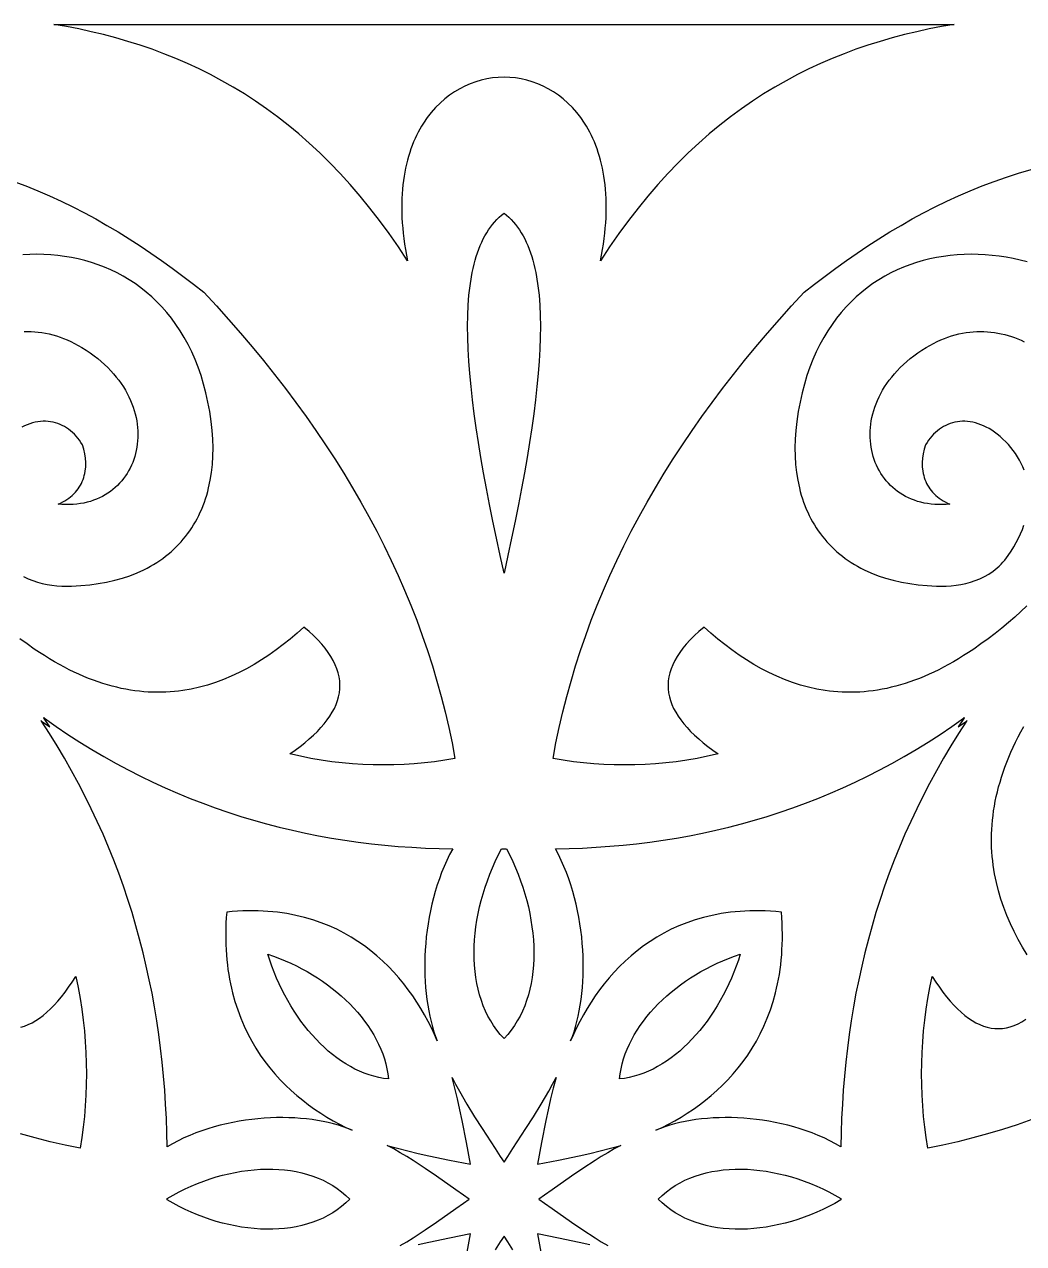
# Model space of a CAD drawing. Extents: x -375 to 375, y -1025 to 1025.
# Drawn here: x -231.8 to -165.5, y 231.1 to 312.1 of the extents above; entities that cross this region are included whole.
import ezdxf

# ---------------------------------------------------------------- set-up
doc = ezdxf.new("R2010")
doc.units = 0
doc.layers.add('LAYER_1', color=18, linetype='CONTINUOUS')

msp = doc.modelspace()

# ---------------------------------------------------------------- linework, layer by layer
at = {"layer": 'LAYER_1'}
for points in [[(-170.956, 311.975), (-171.783, 311.813), (-172.605, 311.635), (-173.422, 311.439), (-174.234, 311.225), (-175.04, 310.991), (-175.841, 310.739), (-176.636, 310.466), (-177.425, 310.173), (-178.208, 309.859), (-178.985, 309.523), (-179.755, 309.165), (-180.519, 308.783), (-181.276, 308.379), (-182.027, 307.95), (-182.77, 307.496), (-183.507, 307.018), (-184.236, 306.513), (-184.958, 305.982), (-185.673, 305.424), (-186.379, 304.839), (-187.078, 304.225), (-187.769, 303.582), (-188.452, 302.911), (-189.127, 302.209), (-189.793, 301.477), (-190.45, 300.713), (-191.099, 299.918), (-191.739, 299.091), (-192.37, 298.231), (-192.992, 297.338), (-193.605, 296.411), (-193.53, 296.789), (-193.463, 297.161), (-193.405, 297.527), (-193.354, 297.888), (-193.311, 298.242), (-193.276, 298.591), (-193.249, 298.933), (-193.229, 299.27), (-193.217, 299.6), (-193.212, 299.925), (-193.213, 300.243), (-193.222, 300.556), (-193.238, 300.863), (-193.26, 301.164), (-193.289, 301.458), (-193.324, 301.747), (-193.365, 302.03), (-193.413, 302.307), (-193.467, 302.578), (-193.526, 302.843), (-193.592, 303.102), (-193.663, 303.355), (-193.739, 303.602), (-193.821, 303.844), (-193.908, 304.079), (-194, 304.308), (-194.098, 304.531), (-194.2, 304.749), (-194.306, 304.96), (-194.418, 305.166), (-194.534, 305.365), (-194.654, 305.559), (-194.907, 305.928), (-195.175, 306.273), (-195.458, 306.595), (-195.755, 306.893), (-196.065, 307.167), (-196.386, 307.417), (-196.717, 307.643), (-197.058, 307.845), (-197.407, 308.024), (-197.764, 308.179), (-198.127, 308.31), (-198.495, 308.417), (-198.868, 308.5), (-199.243, 308.56), (-199.621, 308.596), (-200, 308.608), (-200.379, 308.596), (-200.757, 308.56), (-201.132, 308.5), (-201.505, 308.417), (-201.873, 308.31), (-202.236, 308.179), (-202.593, 308.024), (-202.942, 307.845), (-203.283, 307.643), (-203.614, 307.417), (-203.935, 307.167), (-204.245, 306.893), (-204.542, 306.595), (-204.825, 306.273), (-205.093, 305.928), (-205.346, 305.559), (-205.466, 305.365), (-205.582, 305.166), (-205.694, 304.96), (-205.8, 304.749), (-205.902, 304.531), (-206, 304.308), (-206.092, 304.079), (-206.179, 303.844), (-206.261, 303.602), (-206.337, 303.355), (-206.408, 303.102), (-206.474, 302.843), (-206.533, 302.578), (-206.587, 302.307), (-206.635, 302.03), (-206.676, 301.747), (-206.711, 301.458), (-206.74, 301.164), (-206.762, 300.863), (-206.778, 300.556), (-206.787, 300.243), (-206.788, 299.925), (-206.783, 299.6), (-206.771, 299.27), (-206.751, 298.933), (-206.724, 298.591), (-206.689, 298.242), (-206.646, 297.888), (-206.595, 297.527), (-206.537, 297.161), (-206.47, 296.789), (-206.395, 296.411), (-207.008, 297.338), (-207.63, 298.231), (-208.261, 299.091), (-208.901, 299.918), (-209.55, 300.713), (-210.207, 301.477), (-210.873, 302.209), (-211.548, 302.911), (-212.231, 303.582), (-212.922, 304.225), (-213.621, 304.839), (-214.327, 305.424), (-215.042, 305.982), (-215.764, 306.513), (-216.493, 307.018), (-217.23, 307.496), (-217.973, 307.95), (-218.724, 308.379), (-219.481, 308.783), (-220.245, 309.165), (-221.015, 309.523), (-221.792, 309.859), (-222.575, 310.173), (-223.364, 310.466), (-224.159, 310.739), (-224.96, 310.991), (-225.766, 311.225), (-226.578, 311.439), (-227.395, 311.635), (-228.217, 311.813), (-229.044, 311.975), (-229.876, 312.119), (-170.124, 312.119)], [(-199.835, 299.448), (-199.676, 299.305), (-199.523, 299.154), (-199.376, 298.994), (-199.236, 298.827), (-199.102, 298.651), (-198.974, 298.467), (-198.852, 298.275), (-198.736, 298.074), (-198.626, 297.866), (-198.522, 297.65), (-198.423, 297.426), (-198.33, 297.194), (-198.243, 296.954), (-198.162, 296.706), (-198.086, 296.45), (-198.016, 296.187), (-197.952, 295.916), (-197.892, 295.637), (-197.839, 295.351), (-197.747, 294.755), (-197.676, 294.128), (-197.626, 293.472), (-197.596, 292.786), (-197.585, 292.071), (-197.594, 291.327), (-197.621, 290.553), (-197.667, 289.751), (-197.731, 288.921), (-197.813, 288.063), (-197.911, 287.177), (-198.026, 286.263), (-198.157, 285.322), (-198.305, 284.355), (-198.467, 283.36), (-198.645, 282.34), (-198.837, 281.293), (-199.043, 280.221), (-199.263, 279.123), (-199.496, 277.999), (-199.742, 276.851), (-200, 275.678), (-200.258, 276.851), (-200.504, 277.999), (-200.737, 279.123), (-200.957, 280.221), (-201.163, 281.293), (-201.355, 282.34), (-201.533, 283.36), (-201.695, 284.355), (-201.843, 285.322), (-201.974, 286.263), (-202.089, 287.177), (-202.187, 288.063), (-202.269, 288.921), (-202.333, 289.751), (-202.379, 290.553), (-202.406, 291.327), (-202.415, 292.071), (-202.404, 292.786), (-202.374, 293.472), (-202.324, 294.128), (-202.253, 294.755), (-202.161, 295.351), (-202.108, 295.637), (-202.048, 295.916), (-201.984, 296.187), (-201.914, 296.45), (-201.838, 296.706), (-201.757, 296.954), (-201.67, 297.194), (-201.577, 297.426), (-201.478, 297.65), (-201.374, 297.866), (-201.264, 298.074), (-201.148, 298.275), (-201.026, 298.467), (-200.898, 298.651), (-200.764, 298.827), (-200.624, 298.994), (-200.477, 299.154), (-200.324, 299.305), (-200.165, 299.448), (-200, 299.583)], [(-230.511, 266.029), (-229.729, 265.481), (-228.942, 264.953), (-228.151, 264.445), (-227.355, 263.956), (-226.555, 263.485), (-225.751, 263.034), (-224.942, 262.601), (-224.129, 262.186), (-223.312, 261.79), (-222.491, 261.412), (-221.665, 261.052), (-220.835, 260.71), (-220.001, 260.386), (-219.163, 260.079), (-218.321, 259.789), (-217.475, 259.517), (-216.625, 259.261), (-215.771, 259.023), (-214.913, 258.801), (-214.05, 258.596), (-213.184, 258.406), (-212.314, 258.234), (-211.44, 258.077), (-210.563, 257.936), (-209.681, 257.81), (-208.796, 257.7), (-207.907, 257.606), (-207.014, 257.526), (-206.117, 257.462), (-205.217, 257.412), (-204.313, 257.377), (-203.405, 257.357), (-203.607, 256.976), (-203.796, 256.587), (-203.974, 256.19), (-204.139, 255.786), (-204.292, 255.375), (-204.433, 254.959), (-204.563, 254.538), (-204.682, 254.113), (-204.788, 253.684), (-204.884, 253.253), (-204.969, 252.82), (-205.042, 252.385), (-205.105, 251.95), (-205.157, 251.516), (-205.199, 251.082), (-205.23, 250.651), (-205.251, 250.222), (-205.262, 249.796), (-205.263, 249.374), (-205.254, 248.957), (-205.235, 248.546), (-205.206, 248.141), (-205.169, 247.743), (-205.122, 247.352), (-205.065, 246.971), (-205, 246.598), (-204.926, 246.236), (-204.843, 245.884), (-204.751, 245.544), (-204.651, 245.216), (-204.543, 244.901), (-204.426, 244.599), (-204.617, 245.034), (-204.821, 245.468), (-205.04, 245.9), (-205.273, 246.33), (-205.52, 246.755), (-205.782, 247.177), (-206.059, 247.592), (-206.352, 248.001), (-206.659, 248.402), (-206.982, 248.795), (-207.321, 249.177), (-207.675, 249.549), (-208.046, 249.909), (-208.433, 250.256), (-208.836, 250.59), (-209.256, 250.908), (-209.693, 251.211), (-210.147, 251.497), (-210.619, 251.765), (-211.107, 252.015), (-211.614, 252.244), (-212.138, 252.453), (-212.68, 252.639), (-213.241, 252.803), (-213.528, 252.876), (-213.82, 252.942), (-214.116, 253.003), (-214.417, 253.057), (-214.723, 253.105), (-215.034, 253.146), (-215.349, 253.18), (-215.669, 253.208), (-215.994, 253.228), (-216.324, 253.242), (-216.659, 253.248), (-216.998, 253.247), (-217.342, 253.238), (-217.692, 253.222), (-218.046, 253.197), (-218.405, 253.165), (-218.434, 252.792), (-218.454, 252.424), (-218.468, 252.061), (-218.474, 251.703), (-218.473, 251.351), (-218.464, 251.003), (-218.449, 250.66), (-218.427, 250.323), (-218.399, 249.99), (-218.364, 249.663), (-218.322, 249.34), (-218.274, 249.023), (-218.22, 248.71), (-218.16, 248.402), (-218.094, 248.099), (-218.022, 247.801), (-217.861, 247.219), (-217.678, 246.657), (-217.475, 246.112), (-217.251, 245.587), (-217.008, 245.08), (-216.748, 244.591), (-216.47, 244.12), (-216.176, 243.667), (-215.867, 243.232), (-215.544, 242.813), (-215.208, 242.412), (-214.86, 242.028), (-214.5, 241.661), (-214.131, 241.31), (-213.752, 240.976), (-213.364, 240.657), (-212.969, 240.355), (-212.568, 240.068), (-212.162, 239.797), (-211.751, 239.541), (-211.336, 239.3), (-210.919, 239.074), (-210.501, 238.862), (-210.082, 238.666), (-210.373, 238.785), (-210.677, 238.896), (-210.994, 238.998), (-211.322, 239.091), (-211.661, 239.176), (-212.011, 239.251), (-212.37, 239.317), (-212.738, 239.374), (-213.114, 239.421), (-213.498, 239.458), (-213.888, 239.486), (-214.285, 239.503), (-214.686, 239.511), (-215.093, 239.508), (-215.503, 239.496), (-215.916, 239.472), (-216.331, 239.438), (-216.749, 239.394), (-217.167, 239.338), (-217.585, 239.272), (-218.003, 239.194), (-218.42, 239.105), (-218.835, 239.005), (-219.247, 238.893), (-219.655, 238.77), (-220.06, 238.635), (-220.46, 238.488), (-220.854, 238.329), (-221.242, 238.157), (-221.624, 237.974), (-221.997, 237.778), (-222.362, 237.569), (-222.381, 238.516), (-222.413, 239.458), (-222.46, 240.397), (-222.521, 241.332), (-222.597, 242.263), (-222.687, 243.191), (-222.792, 244.114), (-222.912, 245.033), (-223.047, 245.948), (-223.198, 246.86), (-223.364, 247.767), (-223.545, 248.67), (-223.742, 249.569), (-223.955, 250.464), (-224.185, 251.355), (-224.43, 252.242), (-224.692, 253.124), (-224.97, 254.002), (-225.265, 254.876), (-225.577, 255.745), (-225.906, 256.611), (-226.253, 257.472), (-226.616, 258.328), (-226.998, 259.18), (-227.396, 260.028), (-227.813, 260.871), (-228.248, 261.71), (-228.701, 262.544), (-229.172, 263.374), (-229.662, 264.199), (-230.17, 265.019), (-230.698, 265.835), (-230.74, 265.878), (-230.715, 265.859), (-230.733, 265.885), (-230.691, 265.843), (-230.151, 265.459), (-230.52, 266.021), (-230.561, 266.064), (-230.536, 266.046), (-230.552, 266.073)], [(-169.464, 266.046), (-169.439, 266.064), (-169.48, 266.021), (-169.849, 265.459), (-169.309, 265.843), (-169.267, 265.885), (-169.285, 265.859), (-169.26, 265.878), (-169.302, 265.835), (-169.83, 265.019), (-170.338, 264.199), (-170.828, 263.374), (-171.299, 262.544), (-171.752, 261.71), (-172.187, 260.871), (-172.604, 260.028), (-173.002, 259.18), (-173.384, 258.328), (-173.747, 257.472), (-174.094, 256.611), (-174.423, 255.745), (-174.735, 254.876), (-175.03, 254.002), (-175.308, 253.124), (-175.57, 252.242), (-175.815, 251.355), (-176.045, 250.464), (-176.258, 249.569), (-176.455, 248.67), (-176.636, 247.767), (-176.802, 246.86), (-176.953, 245.948), (-177.088, 245.033), (-177.208, 244.114), (-177.313, 243.191), (-177.403, 242.263), (-177.479, 241.332), (-177.54, 240.397), (-177.587, 239.458), (-177.619, 238.516), (-177.638, 237.569), (-178.003, 237.778), (-178.376, 237.974), (-178.757, 238.157), (-179.146, 238.329), (-179.54, 238.488), (-179.94, 238.635), (-180.344, 238.77), (-180.753, 238.893), (-181.165, 239.005), (-181.58, 239.105), (-181.996, 239.194), (-182.414, 239.272), (-182.832, 239.338), (-183.25, 239.394), (-183.667, 239.438), (-184.083, 239.472), (-184.496, 239.496), (-184.905, 239.508), (-185.311, 239.511), (-185.713, 239.503), (-186.109, 239.486), (-186.499, 239.458), (-186.882, 239.421), (-187.258, 239.374), (-187.626, 239.317), (-187.985, 239.251), (-188.334, 239.176), (-188.673, 239.091), (-189.001, 238.998), (-189.317, 238.896), (-189.621, 238.785), (-189.911, 238.666), (-189.492, 238.862), (-189.074, 239.074), (-188.657, 239.3), (-188.243, 239.541), (-187.832, 239.797), (-187.426, 240.068), (-187.025, 240.355), (-186.631, 240.657), (-186.244, 240.976), (-185.865, 241.31), (-185.495, 241.661), (-185.136, 242.028), (-184.788, 242.412), (-184.452, 242.813), (-184.129, 243.232), (-183.82, 243.667), (-183.527, 244.12), (-183.249, 244.591), (-182.988, 245.08), (-182.746, 245.587), (-182.522, 246.112), (-182.319, 246.657), (-182.136, 247.219), (-181.975, 247.801), (-181.903, 248.099), (-181.837, 248.402), (-181.777, 248.71), (-181.722, 249.023), (-181.675, 249.34), (-181.633, 249.663), (-181.598, 249.99), (-181.569, 250.323), (-181.547, 250.66), (-181.532, 251.003), (-181.524, 251.351), (-181.522, 251.703), (-181.528, 252.061), (-181.542, 252.424), (-181.562, 252.792), (-181.59, 253.165), (-181.95, 253.197), (-182.304, 253.222), (-182.654, 253.238), (-182.999, 253.247), (-183.338, 253.248), (-183.673, 253.242), (-184.003, 253.228), (-184.328, 253.208), (-184.649, 253.18), (-184.964, 253.146), (-185.275, 253.105), (-185.581, 253.057), (-185.882, 253.003), (-186.179, 252.942), (-186.471, 252.876), (-186.758, 252.803), (-187.319, 252.639), (-187.862, 252.453), (-188.386, 252.244), (-188.893, 252.015), (-189.382, 251.765), (-189.854, 251.497), (-190.308, 251.211), (-190.745, 250.908), (-191.165, 250.59), (-191.569, 250.256), (-191.956, 249.909), (-192.327, 249.549), (-192.682, 249.177), (-193.021, 248.795), (-193.344, 248.402), (-193.651, 248.001), (-193.944, 247.592), (-194.221, 247.177), (-194.484, 246.755), (-194.731, 246.33), (-194.965, 245.9), (-195.184, 245.468), (-195.388, 245.034), (-195.579, 244.599), (-195.462, 244.901), (-195.353, 245.216), (-195.253, 245.544), (-195.161, 245.884), (-195.078, 246.236), (-195.003, 246.598), (-194.937, 246.971), (-194.881, 247.352), (-194.833, 247.743), (-194.795, 248.141), (-194.766, 248.546), (-194.747, 248.957), (-194.738, 249.374), (-194.739, 249.796), (-194.749, 250.222), (-194.77, 250.651), (-194.801, 251.082), (-194.842, 251.516), (-194.894, 251.95), (-194.957, 252.385), (-195.03, 252.82), (-195.115, 253.253), (-195.21, 253.684), (-195.317, 254.113), (-195.435, 254.538), (-195.565, 254.959), (-195.706, 255.375), (-195.859, 255.786), (-196.024, 256.19), (-196.201, 256.587), (-196.39, 256.976), (-196.592, 257.357), (-195.685, 257.378), (-194.781, 257.412), (-193.881, 257.462), (-192.984, 257.527), (-192.091, 257.606), (-191.202, 257.701), (-190.317, 257.811), (-189.436, 257.936), (-188.558, 258.077), (-187.684, 258.234), (-186.814, 258.407), (-185.948, 258.596), (-185.086, 258.801), (-184.228, 259.023), (-183.374, 259.262), (-182.524, 259.517), (-181.678, 259.79), (-180.836, 260.079), (-179.998, 260.386), (-179.164, 260.711), (-178.335, 261.053), (-177.509, 261.412), (-176.688, 261.79), (-175.871, 262.186), (-175.058, 262.601), (-174.249, 263.034), (-173.445, 263.485), (-172.645, 263.956), (-171.849, 264.445), (-171.058, 264.953), (-170.271, 265.481), (-169.489, 266.029), (-169.448, 266.073)], [(-199.621, 256.941), (-199.42, 256.524), (-199.233, 256.102), (-199.058, 255.675), (-198.897, 255.245), (-198.748, 254.812), (-198.613, 254.376), (-198.491, 253.939), (-198.383, 253.501), (-198.289, 253.063), (-198.208, 252.625), (-198.142, 252.188), (-198.09, 251.753), (-198.052, 251.32), (-198.029, 250.891), (-198.02, 250.466), (-198.027, 250.045), (-198.048, 249.63), (-198.084, 249.221), (-198.135, 248.818), (-198.202, 248.423), (-198.285, 248.037), (-198.383, 247.659), (-198.497, 247.29), (-198.627, 246.932), (-198.773, 246.585), (-198.936, 246.249), (-199.115, 245.926), (-199.31, 245.616), (-199.523, 245.32), (-199.752, 245.038), (-199.998, 244.771), (-200.245, 245.038), (-200.475, 245.32), (-200.688, 245.616), (-200.884, 245.926), (-201.063, 246.249), (-201.226, 246.585), (-201.373, 246.932), (-201.503, 247.29), (-201.617, 247.659), (-201.716, 248.037), (-201.799, 248.423), (-201.866, 248.818), (-201.918, 249.221), (-201.954, 249.63), (-201.975, 250.045), (-201.982, 250.466), (-201.973, 250.891), (-201.95, 251.32), (-201.912, 251.753), (-201.86, 252.188), (-201.794, 252.625), (-201.713, 253.063), (-201.619, 253.501), (-201.511, 253.939), (-201.389, 254.376), (-201.253, 254.812), (-201.105, 255.245), (-200.943, 255.675), (-200.768, 256.102), (-200.58, 256.524), (-200.379, 256.941), (-200.166, 257.352), (-199.833, 257.352)], [(-215.293, 250.232), (-214.908, 250.087), (-214.527, 249.931), (-214.153, 249.764), (-213.784, 249.588), (-213.421, 249.401), (-213.065, 249.205), (-212.716, 249), (-212.375, 248.786), (-212.042, 248.563), (-211.717, 248.332), (-211.401, 248.093), (-211.095, 247.846), (-210.799, 247.591), (-210.513, 247.33), (-210.238, 247.061), (-209.974, 246.786), (-209.721, 246.505), (-209.481, 246.218), (-209.254, 245.925), (-209.039, 245.627), (-208.838, 245.323), (-208.651, 245.015), (-208.478, 244.703), (-208.32, 244.386), (-208.177, 244.066), (-208.051, 243.741), (-207.94, 243.414), (-207.846, 243.084), (-207.769, 242.751), (-207.709, 242.415), (-207.668, 242.078), (-207.993, 242.117), (-208.316, 242.176), (-208.637, 242.253), (-208.955, 242.347), (-209.271, 242.46), (-209.584, 242.589), (-209.893, 242.735), (-210.198, 242.896), (-210.5, 243.074), (-210.797, 243.266), (-211.09, 243.474), (-211.378, 243.695), (-211.661, 243.93), (-211.939, 244.178), (-212.211, 244.439), (-212.477, 244.712), (-212.736, 244.997), (-212.99, 245.294), (-213.236, 245.601), (-213.475, 245.918), (-213.707, 246.246), (-213.931, 246.583), (-214.147, 246.929), (-214.354, 247.283), (-214.553, 247.645), (-214.744, 248.015), (-214.925, 248.392), (-215.096, 248.776), (-215.258, 249.165), (-215.41, 249.56), (-215.551, 249.961), (-215.682, 250.366)], [(-184.444, 249.961), (-184.586, 249.56), (-184.738, 249.165), (-184.9, 248.776), (-185.072, 248.392), (-185.254, 248.015), (-185.444, 247.645), (-185.644, 247.283), (-185.852, 246.929), (-186.068, 246.583), (-186.292, 246.246), (-186.524, 245.918), (-186.764, 245.601), (-187.01, 245.294), (-187.263, 244.997), (-187.523, 244.712), (-187.789, 244.439), (-188.061, 244.178), (-188.339, 243.93), (-188.622, 243.695), (-188.91, 243.474), (-189.203, 243.266), (-189.5, 243.074), (-189.801, 242.896), (-190.107, 242.735), (-190.416, 242.589), (-190.728, 242.46), (-191.044, 242.347), (-191.362, 242.253), (-191.683, 242.176), (-192.006, 242.117), (-192.33, 242.078), (-192.289, 242.415), (-192.23, 242.751), (-192.153, 243.084), (-192.059, 243.414), (-191.948, 243.741), (-191.822, 244.066), (-191.679, 244.386), (-191.521, 244.703), (-191.349, 245.015), (-191.162, 245.323), (-190.961, 245.627), (-190.746, 245.925), (-190.519, 246.218), (-190.278, 246.505), (-190.026, 246.786), (-189.762, 247.061), (-189.487, 247.33), (-189.201, 247.591), (-188.904, 247.846), (-188.598, 248.093), (-188.282, 248.332), (-187.957, 248.563), (-187.624, 248.786), (-187.282, 249), (-186.933, 249.205), (-186.577, 249.401), (-186.214, 249.588), (-185.844, 249.764), (-185.469, 249.931), (-185.088, 250.087), (-184.703, 250.232), (-184.313, 250.366)], [(-215.354, 236.087), (-214.953, 236.069), (-214.559, 236.035), (-214.171, 235.986), (-213.789, 235.92), (-213.415, 235.838), (-213.05, 235.74), (-212.693, 235.626), (-212.346, 235.494), (-212.01, 235.346), (-211.684, 235.181), (-211.37, 234.998), (-211.069, 234.799), (-210.78, 234.581), (-210.505, 234.346), (-210.244, 234.093), (-210.505, 233.84), (-210.78, 233.605), (-211.069, 233.388), (-211.37, 233.188), (-211.684, 233.005), (-212.01, 232.84), (-212.346, 232.691), (-212.693, 232.56), (-213.05, 232.445), (-213.415, 232.347), (-213.789, 232.265), (-214.171, 232.199), (-214.559, 232.15), (-214.953, 232.116), (-215.354, 232.098), (-215.759, 232.096), (-216.168, 232.109), (-216.581, 232.137), (-216.996, 232.18), (-217.414, 232.239), (-217.834, 232.312), (-218.254, 232.399), (-218.675, 232.501), (-219.095, 232.618), (-219.514, 232.748), (-219.931, 232.892), (-220.345, 233.051), (-220.757, 233.222), (-221.164, 233.407), (-221.568, 233.606), (-221.965, 233.817), (-222.357, 234.042), (-222.357, 234.144), (-221.965, 234.368), (-221.568, 234.58), (-221.164, 234.778), (-220.757, 234.963), (-220.345, 235.134), (-219.931, 235.292), (-219.514, 235.437), (-219.095, 235.567), (-218.675, 235.683), (-218.254, 235.785), (-217.834, 235.873), (-217.414, 235.946), (-216.996, 236.004), (-216.581, 236.048), (-216.168, 236.076), (-215.759, 236.089)], [(-183.836, 236.076), (-183.423, 236.047), (-183.008, 236.004), (-182.59, 235.946), (-182.17, 235.873), (-181.75, 235.785), (-181.329, 235.683), (-180.909, 235.567), (-180.49, 235.437), (-180.072, 235.293), (-179.657, 235.135), (-179.245, 234.963), (-178.837, 234.778), (-178.434, 234.58), (-178.035, 234.369), (-177.643, 234.144), (-177.643, 234.04), (-178.035, 233.815), (-178.434, 233.604), (-178.837, 233.406), (-179.245, 233.221), (-179.657, 233.049), (-180.072, 232.891), (-180.49, 232.747), (-180.909, 232.617), (-181.329, 232.501), (-181.75, 232.399), (-182.17, 232.311), (-182.59, 232.238), (-183.008, 232.18), (-183.423, 232.137), (-183.836, 232.108), (-184.245, 232.095), (-184.65, 232.098), (-185.05, 232.116), (-185.444, 232.15), (-185.833, 232.199), (-186.214, 232.265), (-186.587, 232.347), (-186.952, 232.445), (-187.309, 232.56), (-187.655, 232.691), (-187.992, 232.84), (-188.317, 233.005), (-188.631, 233.188), (-188.932, 233.388), (-189.22, 233.605), (-189.495, 233.84), (-189.756, 234.093), (-189.495, 234.346), (-189.22, 234.581), (-188.932, 234.798), (-188.631, 234.998), (-188.317, 235.18), (-187.992, 235.346), (-187.655, 235.494), (-187.309, 235.625), (-186.952, 235.74), (-186.587, 235.838), (-186.214, 235.92), (-185.833, 235.985), (-185.444, 236.035), (-185.05, 236.068), (-184.65, 236.086), (-184.245, 236.089)]]:
    msp.add_lwpolyline(points, close=True, dxfattribs=at)
for points in [[(-165.295, 273.508), (-165.691, 273.128), (-166.1, 272.754), (-166.522, 272.385), (-166.958, 272.023), (-167.406, 271.666), (-167.866, 271.315), (-168.339, 270.971), (-168.823, 270.633), (-169.16, 270.407), (-169.495, 270.191), (-169.828, 269.985), (-170.159, 269.788), (-170.488, 269.602), (-170.816, 269.425), (-171.141, 269.258), (-171.465, 269.1), (-171.787, 268.951), (-172.106, 268.812), (-172.425, 268.682), (-172.741, 268.561), (-173.055, 268.449), (-173.367, 268.346), (-173.678, 268.251), (-173.987, 268.165), (-174.294, 268.088), (-174.599, 268.019), (-174.902, 267.958), (-175.203, 267.906), (-175.503, 267.861), (-175.801, 267.825), (-176.096, 267.796), (-176.391, 267.775), (-176.683, 267.762), (-176.973, 267.756), (-177.262, 267.758), (-177.549, 267.767), (-177.834, 267.783), (-178.118, 267.807), (-178.399, 267.837), (-178.679, 267.875), (-179.233, 267.97), (-179.781, 268.091), (-180.321, 268.238), (-180.854, 268.41), (-181.38, 268.605), (-181.9, 268.824), (-182.413, 269.064), (-182.918, 269.326), (-183.417, 269.608), (-183.91, 269.91), (-184.395, 270.23), (-184.874, 270.569), (-185.347, 270.924), (-185.812, 271.296), (-186.271, 271.682), (-186.724, 272.084), (-187.057, 271.801), (-187.363, 271.52), (-187.644, 271.24), (-187.899, 270.962), (-188.13, 270.685), (-188.335, 270.41), (-188.515, 270.135), (-188.671, 269.863), (-188.803, 269.591), (-188.912, 269.321), (-188.996, 269.052), (-189.057, 268.785), (-189.095, 268.518), (-189.111, 268.253), (-189.103, 267.989), (-189.074, 267.726), (-189.022, 267.465), (-188.949, 267.204), (-188.854, 266.945), (-188.738, 266.686), (-188.601, 266.429), (-188.444, 266.173), (-188.266, 265.918), (-188.067, 265.664), (-187.849, 265.41), (-187.612, 265.158), (-187.354, 264.907), (-187.078, 264.657), (-186.783, 264.407), (-186.47, 264.159), (-186.138, 263.911), (-185.788, 263.664), (-186.484, 263.506), (-187.179, 263.368), (-187.873, 263.249), (-188.565, 263.15), (-189.255, 263.069), (-189.944, 263.007), (-190.631, 262.963), (-191.317, 262.937), (-192.001, 262.929), (-192.683, 262.939), (-193.364, 262.965), (-194.043, 263.009), (-194.721, 263.07), (-195.396, 263.147), (-196.071, 263.241), (-196.743, 263.35), (-196.549, 264.391), (-196.332, 265.427), (-196.094, 266.459), (-195.833, 267.485), (-195.551, 268.506), (-195.247, 269.523), (-194.922, 270.534), (-194.575, 271.541), (-194.206, 272.543), (-193.817, 273.54), (-193.406, 274.532), (-192.974, 275.52), (-192.521, 276.503), (-192.047, 277.481), (-191.553, 278.455), (-191.038, 279.424), (-190.502, 280.388), (-189.947, 281.348), (-189.37, 282.304), (-188.774, 283.255), (-188.157, 284.201), (-187.52, 285.144), (-186.864, 286.081), (-186.188, 287.015), (-185.492, 287.944), (-184.776, 288.868), (-184.041, 289.789), (-183.286, 290.705), (-182.513, 291.617), (-181.72, 292.525), (-180.908, 293.428), (-180.077, 294.328), (-179.385, 294.871), (-178.687, 295.403), (-177.984, 295.924), (-177.276, 296.432), (-176.562, 296.927), (-175.841, 297.409), (-175.115, 297.877), (-174.382, 298.331), (-173.643, 298.77), (-172.897, 299.194), (-172.144, 299.602), (-171.383, 299.994), (-170.615, 300.37), (-169.84, 300.727), (-169.056, 301.068), (-168.265, 301.39), (-167.465, 301.693), (-166.656, 301.977), (-165.839, 302.242), (-165.013, 302.486)], [(-232.535, 301.693), (-231.735, 301.39), (-230.944, 301.068), (-230.16, 300.727), (-229.385, 300.37), (-228.617, 299.994), (-227.856, 299.602), (-227.103, 299.194), (-226.357, 298.77), (-225.618, 298.331), (-224.885, 297.877), (-224.159, 297.409), (-223.438, 296.927), (-222.724, 296.432), (-222.016, 295.924), (-221.313, 295.403), (-220.615, 294.871), (-219.923, 294.328), (-219.092, 293.428), (-218.28, 292.525), (-217.487, 291.617), (-216.714, 290.705), (-215.959, 289.789), (-215.224, 288.868), (-214.508, 287.944), (-213.812, 287.015), (-213.136, 286.081), (-212.48, 285.144), (-211.843, 284.201), (-211.226, 283.255), (-210.63, 282.304), (-210.053, 281.348), (-209.498, 280.388), (-208.962, 279.424), (-208.447, 278.455), (-207.953, 277.481), (-207.479, 276.503), (-207.026, 275.52), (-206.594, 274.532), (-206.183, 273.54), (-205.794, 272.543), (-205.425, 271.541), (-205.078, 270.534), (-204.753, 269.523), (-204.449, 268.506), (-204.167, 267.485), (-203.906, 266.459), (-203.668, 265.427), (-203.451, 264.391), (-203.257, 263.35), (-203.929, 263.241), (-204.604, 263.147), (-205.279, 263.07), (-205.957, 263.009), (-206.636, 262.965), (-207.317, 262.939), (-207.999, 262.929), (-208.683, 262.937), (-209.369, 262.963), (-210.056, 263.007), (-210.745, 263.069), (-211.435, 263.15), (-212.127, 263.249), (-212.821, 263.368), (-213.516, 263.506), (-214.212, 263.664), (-213.862, 263.911), (-213.53, 264.159), (-213.217, 264.407), (-212.922, 264.657), (-212.646, 264.907), (-212.388, 265.158), (-212.151, 265.41), (-211.933, 265.664), (-211.734, 265.918), (-211.556, 266.173), (-211.399, 266.429), (-211.262, 266.686), (-211.146, 266.945), (-211.051, 267.204), (-210.978, 267.465), (-210.926, 267.726), (-210.897, 267.989), (-210.889, 268.253), (-210.905, 268.518), (-210.943, 268.785), (-211.004, 269.052), (-211.088, 269.321), (-211.197, 269.591), (-211.329, 269.863), (-211.485, 270.135), (-211.665, 270.41), (-211.87, 270.685), (-212.101, 270.962), (-212.356, 271.24), (-212.637, 271.52), (-212.943, 271.801), (-213.276, 272.084), (-213.729, 271.682), (-214.188, 271.296), (-214.653, 270.924), (-215.126, 270.569), (-215.605, 270.23), (-216.09, 269.91), (-216.583, 269.608), (-217.082, 269.326), (-217.587, 269.064), (-218.1, 268.824), (-218.62, 268.605), (-219.146, 268.41), (-219.679, 268.238), (-220.219, 268.091), (-220.767, 267.97), (-221.321, 267.875), (-221.601, 267.837), (-221.882, 267.807), (-222.166, 267.783), (-222.451, 267.767), (-222.738, 267.758), (-223.027, 267.756), (-223.317, 267.762), (-223.609, 267.775), (-223.904, 267.796), (-224.199, 267.825), (-224.497, 267.861), (-224.797, 267.906), (-225.098, 267.958), (-225.401, 268.019), (-225.706, 268.088), (-226.013, 268.165), (-226.322, 268.251), (-226.633, 268.346), (-226.945, 268.449), (-227.259, 268.561), (-227.575, 268.682), (-227.894, 268.812), (-228.213, 268.951), (-228.535, 269.1), (-228.859, 269.258), (-229.184, 269.425), (-229.512, 269.602), (-229.841, 269.788), (-230.172, 269.985), (-230.505, 270.191), (-230.84, 270.407), (-231.177, 270.633), (-231.661, 270.971), (-232.134, 271.315)], [(-231.893, 275.446), (-231.593, 275.3), (-231.285, 275.176), (-230.971, 275.072), (-230.652, 274.988), (-230.329, 274.921), (-230.003, 274.871), (-229.676, 274.837), (-229.349, 274.817), (-229.023, 274.811), (-228.698, 274.817), (-228.09, 274.846), (-227.501, 274.898), (-226.93, 274.974), (-226.377, 275.073), (-225.843, 275.195), (-225.329, 275.339), (-224.833, 275.504), (-224.358, 275.692), (-223.902, 275.9), (-223.682, 276.013), (-223.466, 276.13), (-223.256, 276.252), (-223.051, 276.38), (-222.851, 276.512), (-222.656, 276.65), (-222.467, 276.793), (-222.282, 276.94), (-222.103, 277.092), (-221.929, 277.25), (-221.76, 277.412), (-221.597, 277.578), (-221.439, 277.75), (-221.287, 277.926), (-221.14, 278.106), (-220.998, 278.292), (-220.862, 278.481), (-220.732, 278.676), (-220.607, 278.874), (-220.487, 279.077), (-220.373, 279.285), (-220.265, 279.496), (-220.163, 279.712), (-220.066, 279.932), (-219.975, 280.157), (-219.889, 280.385), (-219.81, 280.618), (-219.736, 280.854), (-219.668, 281.095), (-219.606, 281.339), (-219.5, 281.84), (-219.417, 282.356), (-219.359, 282.886), (-219.325, 283.432), (-219.315, 283.991), (-219.33, 284.565), (-219.371, 285.152), (-219.436, 285.752), (-219.533, 286.403), (-219.649, 287.033), (-219.784, 287.641), (-219.938, 288.229), (-220.11, 288.796), (-220.3, 289.342), (-220.506, 289.868), (-220.729, 290.373), (-220.968, 290.858), (-221.222, 291.323), (-221.491, 291.769), (-221.775, 292.194), (-222.072, 292.6), (-222.382, 292.986), (-222.705, 293.353), (-223.04, 293.7), (-223.387, 294.029), (-223.745, 294.339), (-224.113, 294.63), (-224.492, 294.902), (-224.88, 295.156), (-225.277, 295.391), (-225.682, 295.608), (-226.095, 295.807), (-226.516, 295.989), (-226.943, 296.152), (-227.377, 296.298), (-227.816, 296.426), (-228.26, 296.537), (-228.709, 296.631), (-229.163, 296.708), (-229.62, 296.768), (-230.079, 296.811), (-230.542, 296.837), (-231.006, 296.847), (-231.472, 296.841), (-231.939, 296.818)], [(-165.272, 296.351), (-165.733, 296.467), (-166.196, 296.569), (-166.661, 296.655), (-167.127, 296.725), (-167.594, 296.779), (-168.061, 296.818), (-168.528, 296.841), (-168.994, 296.847), (-169.458, 296.837), (-169.921, 296.811), (-170.38, 296.768), (-170.837, 296.708), (-171.291, 296.631), (-171.74, 296.537), (-172.184, 296.426), (-172.623, 296.298), (-173.057, 296.152), (-173.484, 295.989), (-173.905, 295.807), (-174.318, 295.608), (-174.723, 295.391), (-175.12, 295.156), (-175.508, 294.902), (-175.887, 294.63), (-176.255, 294.339), (-176.613, 294.029), (-176.96, 293.7), (-177.295, 293.353), (-177.618, 292.986), (-177.928, 292.6), (-178.225, 292.194), (-178.509, 291.769), (-178.778, 291.323), (-179.032, 290.858), (-179.271, 290.373), (-179.494, 289.868), (-179.7, 289.342), (-179.89, 288.796), (-180.062, 288.229), (-180.216, 287.641), (-180.351, 287.033), (-180.467, 286.403), (-180.564, 285.752), (-180.629, 285.152), (-180.67, 284.565), (-180.685, 283.991), (-180.675, 283.432), (-180.641, 282.886), (-180.583, 282.356), (-180.5, 281.84), (-180.394, 281.339), (-180.332, 281.095), (-180.264, 280.854), (-180.19, 280.618), (-180.111, 280.385), (-180.025, 280.157), (-179.934, 279.932), (-179.837, 279.712), (-179.735, 279.496), (-179.627, 279.285), (-179.513, 279.077), (-179.393, 278.874), (-179.268, 278.676), (-179.138, 278.481), (-179.002, 278.292), (-178.86, 278.106), (-178.713, 277.926), (-178.561, 277.75), (-178.403, 277.578), (-178.24, 277.412), (-178.071, 277.25), (-177.897, 277.092), (-177.718, 276.94), (-177.533, 276.793), (-177.344, 276.65), (-177.149, 276.512), (-176.949, 276.38), (-176.744, 276.252), (-176.534, 276.13), (-176.318, 276.013), (-176.098, 275.9), (-175.642, 275.692), (-175.167, 275.504), (-174.671, 275.339), (-174.157, 275.195), (-173.623, 275.073), (-173.07, 274.974), (-172.499, 274.898), (-171.91, 274.846), (-171.302, 274.817), (-170.977, 274.811), (-170.651, 274.817), (-170.324, 274.837), (-169.997, 274.871), (-169.671, 274.921), (-169.348, 274.988), (-169.029, 275.072), (-168.715, 275.176), (-168.407, 275.3), (-168.107, 275.446), (-167.816, 275.614), (-167.534, 275.806), (-167.263, 276.023), (-167.132, 276.141), (-167.005, 276.266), (-166.88, 276.398), (-166.76, 276.537), (-166.643, 276.683), (-166.529, 276.836), (-166.335, 277.127), (-166.156, 277.417), (-165.993, 277.706), (-165.845, 277.994), (-165.712, 278.281), (-165.594, 278.565), (-165.491, 278.848)], [(-231.86, 291.719), (-231.626, 291.723), (-231.39, 291.718), (-231.153, 291.704), (-230.914, 291.681), (-230.675, 291.649), (-230.436, 291.608), (-230.195, 291.557), (-229.954, 291.497), (-229.713, 291.428), (-229.471, 291.348), (-229.229, 291.259), (-228.987, 291.16), (-228.745, 291.051), (-228.503, 290.931), (-228.261, 290.802), (-228.02, 290.661), (-227.739, 290.484), (-227.47, 290.301), (-227.212, 290.113), (-226.967, 289.922), (-226.733, 289.726), (-226.51, 289.526), (-226.299, 289.322), (-226.099, 289.116), (-225.91, 288.906), (-225.733, 288.693), (-225.566, 288.478), (-225.41, 288.26), (-225.265, 288.041), (-225.131, 287.819), (-225.007, 287.596), (-224.893, 287.372), (-224.79, 287.147), (-224.697, 286.921), (-224.614, 286.695), (-224.541, 286.468), (-224.479, 286.242), (-224.425, 286.016), (-224.382, 285.79), (-224.348, 285.565), (-224.323, 285.341), (-224.308, 285.119), (-224.302, 284.898), (-224.306, 284.679), (-224.318, 284.463), (-224.339, 284.248), (-224.369, 284.037), (-224.408, 283.828), (-224.455, 283.623), (-224.511, 283.421), (-224.575, 283.222), (-224.648, 283.028), (-224.728, 282.838), (-224.817, 282.652), (-224.914, 282.471), (-225.018, 282.295), (-225.131, 282.125), (-225.25, 281.96), (-225.378, 281.801), (-225.513, 281.648), (-225.655, 281.501), (-225.804, 281.361), (-225.96, 281.227), (-226.124, 281.101), (-226.294, 280.982), (-226.471, 280.871), (-226.655, 280.768), (-226.845, 280.672), (-227.042, 280.586), (-227.245, 280.508), (-227.454, 280.438), (-227.67, 280.379), (-227.891, 280.328), (-228.118, 280.288), (-228.352, 280.257), (-228.59, 280.236), (-228.835, 280.226), (-229.085, 280.227), (-229.34, 280.239), (-229.601, 280.262), (-229.444, 280.327), (-229.294, 280.398), (-229.152, 280.475), (-229.017, 280.557), (-228.889, 280.644), (-228.768, 280.736), (-228.654, 280.833), (-228.547, 280.935), (-228.448, 281.041), (-228.355, 281.152), (-228.269, 281.266), (-228.19, 281.384), (-228.118, 281.505), (-228.052, 281.63), (-227.994, 281.758), (-227.942, 281.889), (-227.896, 282.023), (-227.858, 282.159), (-227.825, 282.297), (-227.8, 282.438), (-227.768, 282.723), (-227.761, 283.015), (-227.779, 283.31), (-227.823, 283.607), (-227.891, 283.905), (-227.982, 284.202), (-228.078, 284.355), (-228.179, 284.502), (-228.286, 284.641), (-228.398, 284.773), (-228.516, 284.898), (-228.638, 285.015), (-228.766, 285.124), (-228.898, 285.226), (-229.034, 285.319), (-229.175, 285.403), (-229.32, 285.479), (-229.469, 285.547), (-229.621, 285.605), (-229.777, 285.654), (-229.935, 285.694), (-230.097, 285.724), (-230.262, 285.744), (-230.429, 285.755), (-230.599, 285.755), (-230.77, 285.745), (-230.944, 285.724), (-231.12, 285.693), (-231.296, 285.651), (-231.475, 285.597), (-231.654, 285.533), (-231.835, 285.457), (-232.016, 285.369)], [(-165.475, 282.505), (-165.567, 282.736), (-165.67, 282.963), (-165.785, 283.185), (-165.91, 283.401), (-166.046, 283.612), (-166.193, 283.817), (-166.35, 284.016), (-166.517, 284.208), (-166.693, 284.395), (-166.88, 284.575), (-167.075, 284.748), (-167.257, 284.897), (-167.439, 285.034), (-167.621, 285.158), (-167.803, 285.269), (-167.984, 285.369), (-168.165, 285.457), (-168.346, 285.533), (-168.525, 285.597), (-168.704, 285.651), (-168.88, 285.693), (-169.056, 285.724), (-169.23, 285.745), (-169.401, 285.755), (-169.571, 285.755), (-169.738, 285.744), (-169.903, 285.724), (-170.065, 285.694), (-170.223, 285.654), (-170.379, 285.605), (-170.531, 285.547), (-170.68, 285.479), (-170.825, 285.403), (-170.966, 285.319), (-171.102, 285.226), (-171.234, 285.124), (-171.362, 285.015), (-171.484, 284.898), (-171.602, 284.773), (-171.714, 284.641), (-171.821, 284.502), (-171.922, 284.355), (-172.018, 284.202), (-172.109, 283.905), (-172.177, 283.607), (-172.221, 283.31), (-172.239, 283.015), (-172.232, 282.723), (-172.2, 282.438), (-172.175, 282.297), (-172.142, 282.159), (-172.104, 282.023), (-172.058, 281.889), (-172.006, 281.758), (-171.948, 281.63), (-171.882, 281.505), (-171.81, 281.384), (-171.731, 281.266), (-171.645, 281.152), (-171.552, 281.041), (-171.453, 280.935), (-171.346, 280.833), (-171.232, 280.736), (-171.111, 280.644), (-170.983, 280.557), (-170.848, 280.475), (-170.706, 280.398), (-170.556, 280.327), (-170.399, 280.262), (-170.66, 280.239), (-170.915, 280.227), (-171.165, 280.226), (-171.41, 280.236), (-171.648, 280.257), (-171.882, 280.288), (-172.109, 280.328), (-172.33, 280.379), (-172.546, 280.438), (-172.755, 280.508), (-172.958, 280.586), (-173.155, 280.672), (-173.345, 280.768), (-173.529, 280.871), (-173.706, 280.982), (-173.876, 281.101), (-174.04, 281.227), (-174.196, 281.361), (-174.345, 281.501), (-174.487, 281.648), (-174.622, 281.801), (-174.75, 281.96), (-174.869, 282.125), (-174.982, 282.295), (-175.086, 282.471), (-175.183, 282.652), (-175.272, 282.838), (-175.352, 283.028), (-175.425, 283.222), (-175.489, 283.421), (-175.545, 283.623), (-175.592, 283.828), (-175.631, 284.037), (-175.661, 284.248), (-175.682, 284.463), (-175.694, 284.679), (-175.698, 284.898), (-175.692, 285.119), (-175.677, 285.341), (-175.652, 285.565), (-175.618, 285.79), (-175.575, 286.016), (-175.521, 286.242), (-175.459, 286.468), (-175.386, 286.695), (-175.303, 286.921), (-175.21, 287.147), (-175.107, 287.372), (-174.993, 287.596), (-174.869, 287.819), (-174.735, 288.041), (-174.59, 288.26), (-174.434, 288.478), (-174.267, 288.693), (-174.09, 288.906), (-173.901, 289.116), (-173.701, 289.322), (-173.49, 289.526), (-173.267, 289.726), (-173.033, 289.922), (-172.788, 290.113), (-172.53, 290.301), (-172.261, 290.484), (-171.98, 290.661), (-171.739, 290.802), (-171.497, 290.931), (-171.255, 291.051), (-171.013, 291.16), (-170.771, 291.259), (-170.529, 291.348), (-170.287, 291.428), (-170.046, 291.497), (-169.805, 291.557), (-169.564, 291.608), (-169.325, 291.649), (-169.086, 291.681), (-168.847, 291.704), (-168.61, 291.718), (-168.374, 291.723), (-168.14, 291.719), (-167.907, 291.707), (-167.675, 291.686), (-167.445, 291.657), (-167.217, 291.62), (-166.991, 291.575), (-166.766, 291.522), (-166.544, 291.46), (-166.324, 291.392), (-166.107, 291.315), (-165.892, 291.231), (-165.679, 291.14), (-165.47, 291.042)], [(-165.264, 250.326), (-165.572, 250.831), (-165.862, 251.343), (-166.133, 251.862), (-166.384, 252.388), (-166.616, 252.922), (-166.825, 253.462), (-167.013, 254.01), (-167.178, 254.565), (-167.319, 255.127), (-167.436, 255.696), (-167.528, 256.273), (-167.563, 256.564), (-167.593, 256.857), (-167.615, 257.152), (-167.631, 257.448), (-167.64, 257.747), (-167.641, 258.047), (-167.636, 258.35), (-167.623, 258.654), (-167.603, 258.96), (-167.576, 259.268), (-167.541, 259.577), (-167.498, 259.889), (-167.447, 260.203), (-167.389, 260.518), (-167.323, 260.835), (-167.248, 261.155), (-167.166, 261.476), (-167.075, 261.799), (-166.976, 262.124), (-166.868, 262.451), (-166.752, 262.78), (-166.627, 263.111), (-166.493, 263.444), (-166.35, 263.778), (-166.199, 264.115), (-166.038, 264.454), (-165.868, 264.794), (-165.689, 265.137), (-165.5, 265.482)], [(-232.078, 245.512), (-231.828, 245.588), (-231.578, 245.687), (-231.33, 245.807), (-231.083, 245.95), (-230.836, 246.114), (-230.591, 246.299), (-230.347, 246.505), (-230.103, 246.732), (-229.861, 246.98), (-229.619, 247.247), (-229.379, 247.535), (-229.139, 247.842), (-228.9, 248.168), (-228.662, 248.513), (-228.425, 248.877), (-228.273, 248.153), (-228.141, 247.429), (-228.026, 246.708), (-227.931, 245.988), (-227.853, 245.27), (-227.793, 244.553), (-227.751, 243.838), (-227.726, 243.125), (-227.719, 242.414), (-227.728, 241.704), (-227.754, 240.995), (-227.796, 240.289), (-227.854, 239.584), (-227.928, 238.881), (-228.018, 238.179), (-228.123, 237.479), (-229.123, 237.682), (-230.12, 237.907), (-231.111, 238.155), (-232.097, 238.426)], [(-164.972, 239.375), (-165.944, 239.036), (-166.921, 238.72), (-167.903, 238.426), (-168.889, 238.155), (-169.88, 237.907), (-170.877, 237.682), (-171.877, 237.479), (-171.982, 238.179), (-172.072, 238.881), (-172.146, 239.584), (-172.204, 240.289), (-172.246, 240.995), (-172.272, 241.704), (-172.281, 242.414), (-172.274, 243.125), (-172.249, 243.838), (-172.207, 244.553), (-172.147, 245.27), (-172.069, 245.988), (-171.974, 246.708), (-171.859, 247.429), (-171.727, 248.153), (-171.575, 248.877), (-171.338, 248.513), (-171.1, 248.168), (-170.861, 247.842), (-170.621, 247.535), (-170.381, 247.247), (-170.139, 246.98), (-169.897, 246.732), (-169.653, 246.505), (-169.409, 246.299), (-169.164, 246.114), (-168.917, 245.95), (-168.67, 245.807), (-168.422, 245.687), (-168.172, 245.588), (-167.922, 245.512), (-167.67, 245.458), (-167.418, 245.428), (-167.164, 245.42), (-166.909, 245.436), (-166.653, 245.475), (-166.396, 245.539), (-166.137, 245.627), (-165.878, 245.74), (-165.617, 245.877), (-165.355, 246.039)], [(-206.884, 231.008), (-206.457, 231.267), (-206.037, 231.529), (-205.229, 232.057), (-204.476, 232.57), (-203.193, 233.477), (-202.696, 233.831), (-202.316, 234.093), (-202.696, 234.356), (-203.193, 234.711), (-204.476, 235.617), (-205.229, 236.129), (-206.037, 236.655), (-206.457, 236.916), (-206.884, 237.174), (-207.316, 237.425), (-207.752, 237.667), (-207.067, 237.474), (-206.379, 237.296), (-205.689, 237.129), (-204.996, 236.973), (-203.608, 236.684), (-202.219, 236.414), (-202.489, 237.866), (-202.772, 239.314), (-202.923, 240.035), (-203.085, 240.751), (-203.258, 241.463), (-203.447, 242.17), (-203.209, 241.72), (-202.964, 241.273), (-202.459, 240.399), (-201.949, 239.563), (-201.455, 238.782), (-200.584, 237.452), (-200.246, 236.937), (-199.998, 236.544), (-199.751, 236.937), (-199.413, 237.452), (-198.543, 238.782), (-198.048, 239.563), (-197.537, 240.399), (-197.03, 241.273), (-196.783, 241.72), (-196.545, 242.17), (-196.735, 241.463), (-196.911, 240.751), (-197.075, 240.035), (-197.228, 239.314), (-197.514, 237.866), (-197.785, 236.414), (-196.393, 236.684), (-195.003, 236.973), (-194.31, 237.129), (-193.619, 237.296), (-192.931, 237.474), (-192.245, 237.667), (-192.681, 237.425), (-193.113, 237.174), (-193.54, 236.916), (-193.959, 236.655), (-194.766, 236.129), (-195.52, 235.617), (-196.805, 234.711), (-197.304, 234.356), (-197.686, 234.093), (-197.304, 233.831), (-196.805, 233.477), (-195.52, 232.57), (-194.766, 232.057), (-193.959, 231.529), (-193.54, 231.267), (-193.113, 231.008)], [(-202.489, 230.322), (-202.219, 231.779), (-203.608, 231.505), (-204.996, 231.215), (-205.689, 231.057)], [(-199.413, 230.735), (-199.751, 231.249), (-199.998, 231.642), (-200.246, 231.249), (-200.584, 230.735)], [(-194.31, 231.057), (-195.003, 231.215), (-196.393, 231.505), (-197.785, 231.779), (-197.514, 230.322)]]:
    msp.add_lwpolyline(points, dxfattribs=at)

doc.saveas('drawing.dxf')
